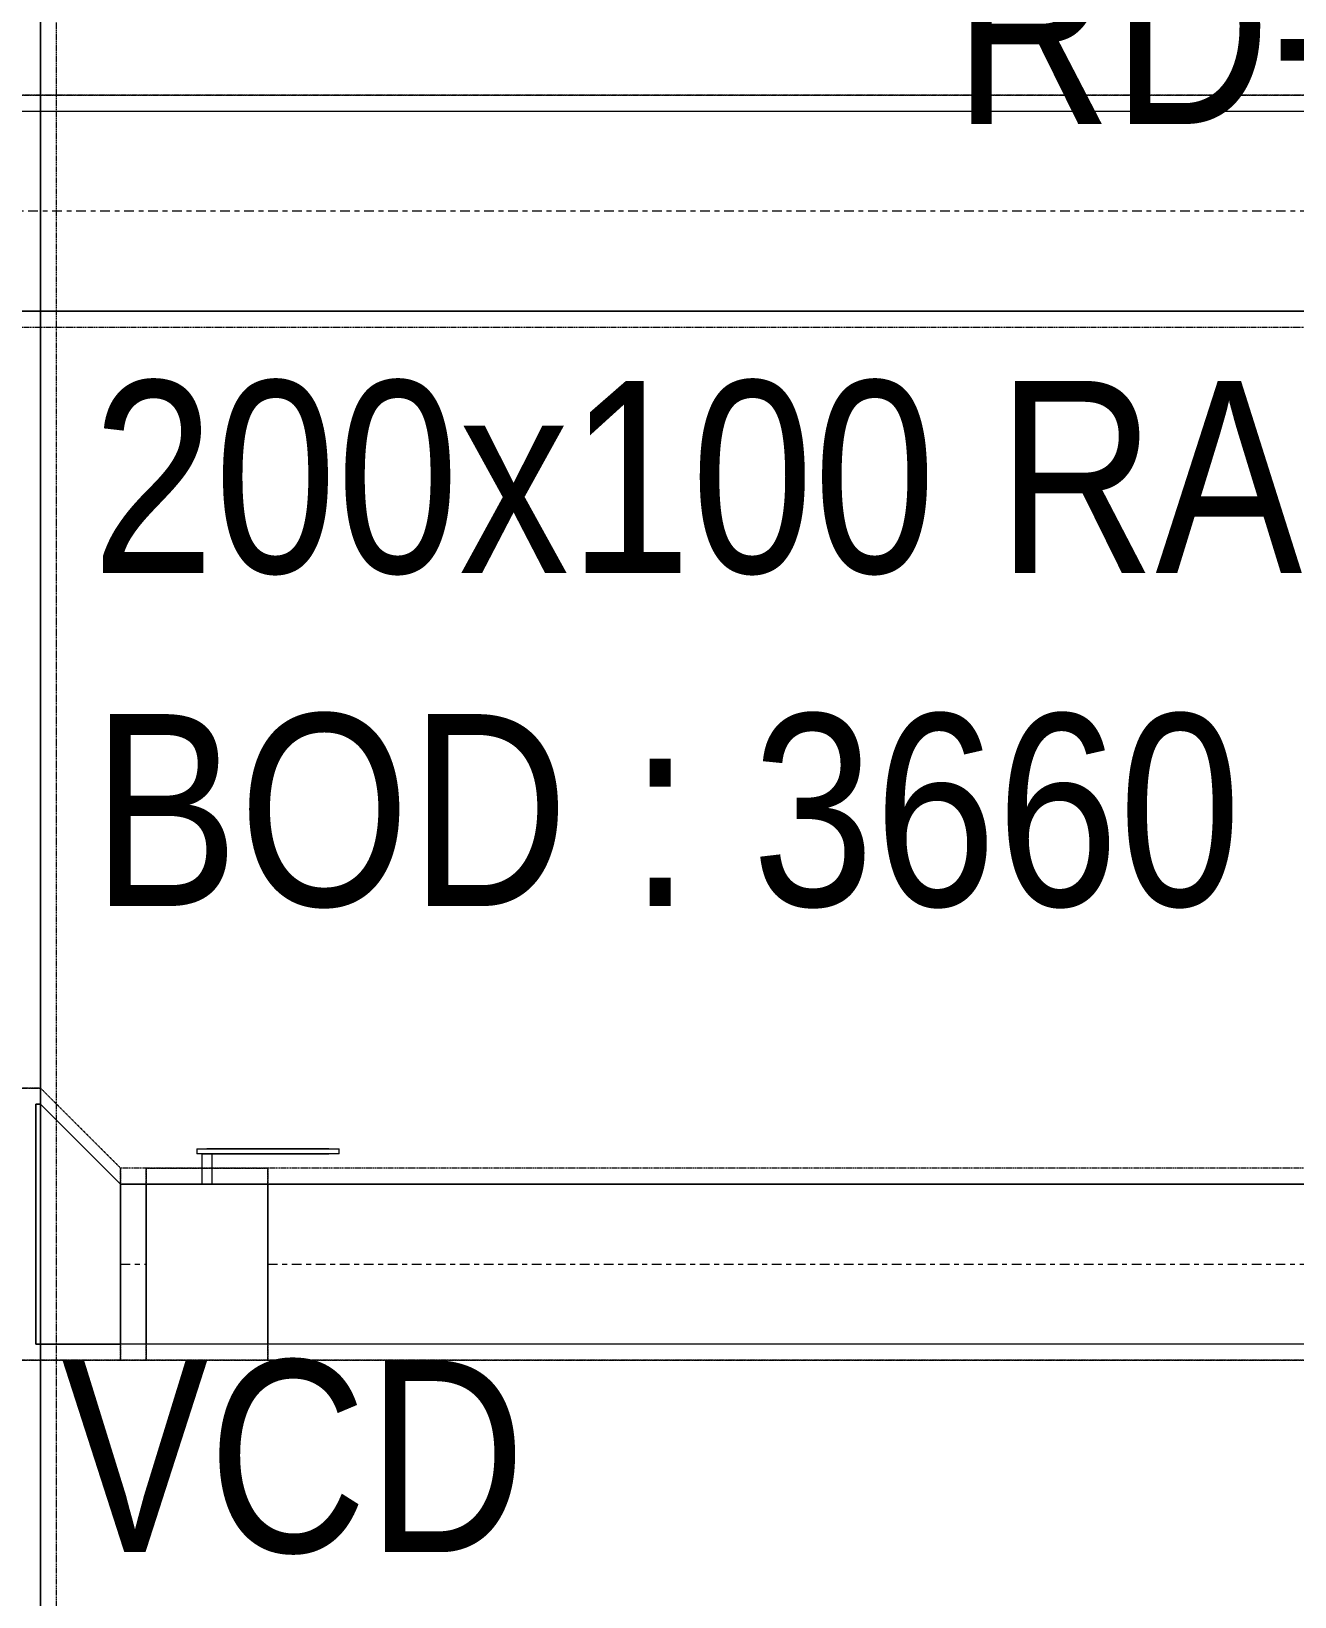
# Model space of a CAD drawing. Header units: inches. Extents: x -83664 to 20107, y -47222 to 19398.
# Drawn here: x -24294 to -22714, y -32641 to -30683 of the extents above; entities that cross this region are included whole.
import ezdxf

# ---------------------------------------------------------------- set-up
doc = ezdxf.new("R2010")
doc.units = ezdxf.units.IN
doc.header["$MEASUREMENT"] = 0
doc.linetypes.add('Center', pattern=[29.999999, 12, -6, 6, -6])
doc.linetypes.add('Hidden 0_50', pattern=[1.0584, 0.5292, -0.5292])
for name, color, linetype, lineweight in [('G-ANNO-TEXT', 7, 'Continuous', 9), ('M-HVAC-DUCT-CNTR', 7, 'Center', 9), ('M-HVAC-DUCT-IDEN', 7, 'Continuous', 18)]:
    doc.layers.add(name, color=color, linetype=linetype, lineweight=lineweight)
doc.layers.add('M-HVAC-DUCT', color=7, linetype='Continuous', lineweight=9, true_color=0xffe97f)
doc.styles.add('Arial Narrow_21', font='ARIALN.TTF', dxfattribs={"height": 240})

# ---------------------------------------------------------------- blocks, each defined once
blk = doc.blocks.new('M_Rectangular Tap - Beveled - Standard-7535448-FIRST FLOOR AC CONDITIONING LAYOUT - PART A')
at = {"layer": 'M-HVAC-DUCT', "color": 6, "true_color": 0xff00ff}
for p, q in [((100, 100), (-6.096, 100)), ((-6.096, 100), (100, 100)), ((-6.096, 100), (-6.096, -200)), ((-6.096, -200), (-6.096, 100)), ((100, 100), (100, -100)), ((100, -100), (100, 100)), ((0, -200), (100, -100)), ((0, -200), (100, -100)), ((-6.096, -200), (0, -200)), ((0, -200), (-6.096, -200))]:
    blk.add_line(p, q, dxfattribs=at)
blk = doc.blocks.new('TEMW-ME-DMP-Volume Control Damper - Standard-V112-FIRST FLOOR AC CONDITIONING LAYOUT - PART A')
at = {"layer": 'M-HVAC-DUCT', "color": 6, "true_color": 0xff00ff}
for p, q in [((-165.1, 138.1), (-165.1, 144.4)), ((-152.4, 144.4), (-165.1, 144.4)), ((-165.1, 138.1), (-152.4, 138.1)), ((0, 144.4), (-152.4, 144.4)), ((-152.4, 144.4), (0, 144.4)), ((0, 138.1), (-152.4, 138.1)), ((-152.4, 138.1), (0, 138.1)), ((-6.4, 100), (-6.4, 138.1)), ((6.3, 138.1), (-6.4, 138.1)), ((6.3, 138.1), (-6.4, 138.1)), ((12.7, 144.4), (0, 144.4)), ((0, 138.1), (12.7, 138.1)), ((6.3, 138.1), (6.3, 100)), ((12.7, 144.4), (12.7, 138.1)), ((-76.2, 100), (-76.2, -100)), ((-76.2, -100), (-76.2, 100)), ((76.2, 100), (-76.2, 100)), ((-76.2, 100), (76.2, 100)), ((-76.2, 100), (76.2, 100)), ((-6.4, 100), (6.3, 100)), ((-6.4, 100), (6.3, 100)), ((76.2, 100), (76.2, -100)), ((76.2, -100), (76.2, 100)), ((-76.2, -100), (76.2, -100)), ((-76.2, -100), (76.2, -100)), ((-76.2, -100), (76.2, -100))]:
    blk.add_line(p, q, dxfattribs=at)
blk = doc.blocks.new('TEMW-SMBZ-HO-BM-HVAC-00002_rvt-1-FIRST FLOOR AC CONDITIONING LAYOUT - PART A')
at = {"layer": 'M-HVAC-DUCT', "color": 6, "true_color": 0xff00ff}
for p, q in [((127174.4, 67729.6), (127174.4, 65267.4)), ((127174.4, 65267.4), (127174.4, 67729.6)), ((127168.3, 66346.9), (127174.4, 66346.9)), ((127168.3, 66046.9), (127168.3, 66346.9)), ((127168.3, 66346.9), (127168.3, 66046.9)), ((127174.4, 66346.9), (127168.3, 66346.9)), ((127174.4, 66046.9), (127174.4, 66346.9)), ((127174.4, 66346.9), (127174.4, 66046.9)), ((127274.4, 66246.9), (127274.4, 66046.9)), ((127274.4, 66046.9), (127274.4, 66246.9)), ((127274.4, 66246.9), (127306.2, 66246.9)), ((127306.2, 66246.9), (127274.4, 66246.9)), ((127306.2, 66246.9), (127306.2, 66046.9)), ((127306.2, 66046.9), (127306.2, 66246.9)), ((127458.6, 66246.9), (127458.6, 66046.9)), ((127458.6, 66046.9), (127458.6, 66246.9)), ((127458.6, 66246.9), (131644.2, 66246.9)), ((131644.2, 66246.9), (127458.6, 66246.9)), ((127174.4, 66046.9), (127168.3, 66046.9)), ((127168.3, 66046.9), (127174.4, 66046.9)), ((127306.2, 66046.9), (127274.4, 66046.9)), ((127306.2, 66046.9), (127274.4, 66046.9)), ((131644.2, 66046.9), (127458.6, 66046.9)), ((131644.2, 66046.9), (127458.6, 66046.9))]:
    blk.add_line(p, q, dxfattribs=at)
at = {"layer": 'M-HVAC-DUCT', "color": 6, "linetype": 'Hidden 0_50', "true_color": 0xff00ff}
for p, q in [((127194.4, 65267.4), (127194.4, 67729.6)), ((127194.4, 65267.4), (127194.4, 67729.6)), ((127148.3, 66366.9), (127174.4, 66366.9)), ((127174.4, 66366.9), (127148.3, 66366.9)), ((127174.4, 66366.9), (127274.4, 66266.9)), ((127274.4, 66266.9), (127174.4, 66366.9)), ((127274.4, 66266.9), (127274.4, 66026.9)), ((127274.4, 66026.9), (127274.4, 66266.9)), ((127274.4, 66026.9), (127274.4, 66266.9)), ((127274.4, 66266.9), (127274.4, 66026.9)), ((127306.2, 66266.9), (127274.4, 66266.9)), ((127306.2, 66266.9), (127274.4, 66266.9)), ((127306.2, 66266.9), (127306.2, 66026.9)), ((127458.6, 66266.9), (127306.2, 66266.9)), ((127306.2, 66266.9), (127458.6, 66266.9)), ((127306.2, 66026.9), (127306.2, 66266.9)), ((127306.2, 66026.9), (127306.2, 66266.9)), ((127306.2, 66266.9), (127306.2, 66026.9)), ((127458.6, 66026.9), (127458.6, 66266.9)), ((127458.6, 66266.9), (127458.6, 66026.9)), ((131644.2, 66266.9), (127458.6, 66266.9)), ((131644.2, 66266.9), (127458.6, 66266.9)), ((127458.6, 66026.9), (127458.6, 66266.9)), ((127458.6, 66266.9), (127458.6, 66026.9)), ((127274.4, 66026.9), (127148.3, 66026.9)), ((127148.3, 66026.9), (127274.4, 66026.9)), ((127274.4, 66026.9), (127306.2, 66026.9)), ((127306.2, 66026.9), (127274.4, 66026.9)), ((127306.2, 66026.9), (127458.6, 66026.9)), ((127458.6, 66026.9), (127306.2, 66026.9)), ((127458.6, 66026.9), (131644.2, 66026.9)), ((131644.2, 66026.9), (127458.6, 66026.9))]:
    blk.add_line(p, q, dxfattribs=at)
at = {"layer": 'M-HVAC-DUCT', "color": 30, "linetype": 'Hidden 0_50', "true_color": 0xff7f00}
for p, q in [((131521, 67609), (126609.3, 67609)), ((126609.3, 67609), (131521, 67609)), ((126609.3, 67319), (131521, 67319)), ((126609.3, 67319), (131521, 67319))]:
    blk.add_line(p, q, dxfattribs=at)
at = {"layer": 'M-HVAC-DUCT', "color": 30, "true_color": 0xff7f00}
for p, q in [((126609.3, 67589), (131521, 67589)), ((126609.3, 67589), (131521, 67589)), ((131521, 67339), (126609.3, 67339)), ((126609.3, 67339), (131521, 67339))]:
    blk.add_line(p, q, dxfattribs=at)
at = {"layer": 'M-HVAC-DUCT-CNTR', "color": 30, "true_color": 0xff7f00}
blk.add_line((131521, 67464), (126609.3, 67464), dxfattribs=at)
at = {"layer": 'M-HVAC-DUCT-CNTR', "color": 6, "true_color": 0xff00ff}
for p, q in [((127274.4, 66146.9), (127306.2, 66146.9)), ((127458.6, 66146.9), (131644.2, 66146.9))]:
    blk.add_line(p, q, dxfattribs=at)
at = {"layer": 'M-HVAC-DUCT', "color": 6, "linetype": 'Hidden 0_50', "lineweight": 9, "true_color": 0xff00ff, "extrusion": (0, 0, -1), "rotation": 180}
blk.add_blockref('M_Rectangular Tap - Beveled - Standard-7535448-FIRST FLOOR AC CONDITIONING LAYOUT - PART A', (-127174.4, 66146.9), dxfattribs=at)
at = {"layer": 'M-HVAC-DUCT', "color": 6, "linetype": 'Hidden 0_50', "lineweight": 9, "true_color": 0xff00ff, "extrusion": (0, 0, -1)}
blk.add_blockref('TEMW-ME-DMP-Volume Control Damper - Standard-V112-FIRST FLOOR AC CONDITIONING LAYOUT - PART A', (-127382.4, 66146.9), dxfattribs=at)
blk = doc.blocks.new('TEMW-SMBZ-HO-BM-HVAC-00002_rvt-2-FIRST FLOOR AC CONDITIONING LAYOUT - PART A')
at = {"layer": 'M-HVAC-DUCT', "color": 6, "true_color": 0xff00ff}
for p, q in [((127174.4, 67729.6), (127174.4, 65267.4)), ((127174.4, 65267.4), (127174.4, 67729.6)), ((127168.3, 66346.9), (127174.4, 66346.9)), ((127168.3, 66046.9), (127168.3, 66346.9)), ((127168.3, 66346.9), (127168.3, 66046.9)), ((127174.4, 66346.9), (127168.3, 66346.9)), ((127174.4, 66046.9), (127174.4, 66346.9)), ((127174.4, 66346.9), (127174.4, 66046.9)), ((127274.4, 66246.9), (127274.4, 66046.9)), ((127274.4, 66046.9), (127274.4, 66246.9)), ((127274.4, 66246.9), (127306.2, 66246.9)), ((127306.2, 66246.9), (127274.4, 66246.9)), ((127306.2, 66246.9), (127306.2, 66046.9)), ((127306.2, 66046.9), (127306.2, 66246.9)), ((127458.6, 66246.9), (127458.6, 66046.9)), ((127458.6, 66046.9), (127458.6, 66246.9)), ((127458.6, 66246.9), (131644.2, 66246.9)), ((131644.2, 66246.9), (127458.6, 66246.9)), ((127174.4, 66046.9), (127168.3, 66046.9)), ((127168.3, 66046.9), (127174.4, 66046.9)), ((127306.2, 66046.9), (127274.4, 66046.9)), ((127306.2, 66046.9), (127274.4, 66046.9)), ((131644.2, 66046.9), (127458.6, 66046.9)), ((131644.2, 66046.9), (127458.6, 66046.9))]:
    blk.add_line(p, q, dxfattribs=at)
at = {"layer": 'M-HVAC-DUCT', "color": 6, "linetype": 'Hidden 0_50', "true_color": 0xff00ff}
for p, q in [((127194.4, 65267.4), (127194.4, 67729.6)), ((127194.4, 65267.4), (127194.4, 67729.6)), ((127148.3, 66366.9), (127174.4, 66366.9)), ((127174.4, 66366.9), (127148.3, 66366.9)), ((127174.4, 66366.9), (127274.4, 66266.9)), ((127274.4, 66266.9), (127174.4, 66366.9)), ((127274.4, 66266.9), (127274.4, 66026.9)), ((127274.4, 66026.9), (127274.4, 66266.9)), ((127274.4, 66026.9), (127274.4, 66266.9)), ((127274.4, 66266.9), (127274.4, 66026.9)), ((127306.2, 66266.9), (127274.4, 66266.9)), ((127306.2, 66266.9), (127274.4, 66266.9)), ((127306.2, 66266.9), (127306.2, 66026.9)), ((127458.6, 66266.9), (127306.2, 66266.9)), ((127306.2, 66266.9), (127458.6, 66266.9)), ((127306.2, 66026.9), (127306.2, 66266.9)), ((127306.2, 66026.9), (127306.2, 66266.9)), ((127306.2, 66266.9), (127306.2, 66026.9)), ((127458.6, 66026.9), (127458.6, 66266.9)), ((127458.6, 66266.9), (127458.6, 66026.9)), ((131644.2, 66266.9), (127458.6, 66266.9)), ((131644.2, 66266.9), (127458.6, 66266.9)), ((127458.6, 66026.9), (127458.6, 66266.9)), ((127458.6, 66266.9), (127458.6, 66026.9)), ((127274.4, 66026.9), (127148.3, 66026.9)), ((127148.3, 66026.9), (127274.4, 66026.9)), ((127274.4, 66026.9), (127306.2, 66026.9)), ((127306.2, 66026.9), (127274.4, 66026.9)), ((127306.2, 66026.9), (127458.6, 66026.9)), ((127458.6, 66026.9), (127306.2, 66026.9)), ((127458.6, 66026.9), (131644.2, 66026.9)), ((131644.2, 66026.9), (127458.6, 66026.9))]:
    blk.add_line(p, q, dxfattribs=at)
at = {"layer": 'M-HVAC-DUCT', "color": 30, "linetype": 'Hidden 0_50', "true_color": 0xff7f00}
for p, q in [((131521, 67609), (126609.3, 67609)), ((126609.3, 67609), (131521, 67609)), ((126609.3, 67319), (131521, 67319)), ((126609.3, 67319), (131521, 67319))]:
    blk.add_line(p, q, dxfattribs=at)
at = {"layer": 'M-HVAC-DUCT', "color": 30, "true_color": 0xff7f00}
for p, q in [((126609.3, 67589), (131521, 67589)), ((126609.3, 67589), (131521, 67589)), ((131521, 67339), (126609.3, 67339)), ((126609.3, 67339), (131521, 67339))]:
    blk.add_line(p, q, dxfattribs=at)
at = {"layer": 'M-HVAC-DUCT-CNTR', "color": 30, "true_color": 0xff7f00}
blk.add_line((131521, 67464), (126609.3, 67464), dxfattribs=at)
at = {"layer": 'M-HVAC-DUCT-CNTR', "color": 6, "true_color": 0xff00ff}
for p, q in [((127274.4, 66146.9), (127306.2, 66146.9)), ((127458.6, 66146.9), (131644.2, 66146.9))]:
    blk.add_line(p, q, dxfattribs=at)
at = {"layer": 'M-HVAC-DUCT', "color": 6, "linetype": 'Hidden 0_50', "lineweight": 9, "true_color": 0xff00ff, "extrusion": (0, 0, -1), "rotation": 180}
blk.add_blockref('M_Rectangular Tap - Beveled - Standard-7535448-FIRST FLOOR AC CONDITIONING LAYOUT - PART A', (-127174.4, 66146.9), dxfattribs=at)
at = {"layer": 'M-HVAC-DUCT', "color": 6, "linetype": 'Hidden 0_50', "lineweight": 9, "true_color": 0xff00ff, "extrusion": (0, 0, -1)}
blk.add_blockref('TEMW-ME-DMP-Volume Control Damper - Standard-V112-FIRST FLOOR AC CONDITIONING LAYOUT - PART A', (-127382.4, 66146.9), dxfattribs=at)

msp = doc.modelspace()

# ---------------------------------------------------------------- block references
at = {"lineweight": 5}
for name in ['TEMW-SMBZ-HO-BM-HVAC-00002_rvt-1-FIRST FLOOR AC CONDITIONING LAYOUT - PART A', 'TEMW-SMBZ-HO-BM-HVAC-00002_rvt-2-FIRST FLOOR AC CONDITIONING LAYOUT - PART A']:
    msp.add_blockref(name, (-151456.7, -98372.2), dxfattribs=at)

# ---------------------------------------------------------------- texts
at = {"layer": 'G-ANNO-TEXT', "char_height": 240, "attachment_point": 1, "style": 'Arial Narrow_21'}
for s, insert, width in [('RD-02', (-23141.2, -30559.1), 1010.126), ('VCD', (-24256.1, -32345.6), 733.544)]:
    msp.add_mtext(s, dxfattribs=dict(at, insert=insert, width=width))
at = {"layer": 'M-HVAC-DUCT-IDEN', "lineweight": 9, "char_height": 240, "attachment_point": 1, "style": 'Arial Narrow_21'}
for s, insert, width in [('200x100 RAD', (-24218, -31120.6), 2152.531), ('BOD : 3660', (-24218, -31537.3), 1803.797)]:
    msp.add_mtext(s, dxfattribs=dict(at, insert=insert, width=width))

doc.saveas('drawing.dxf')
